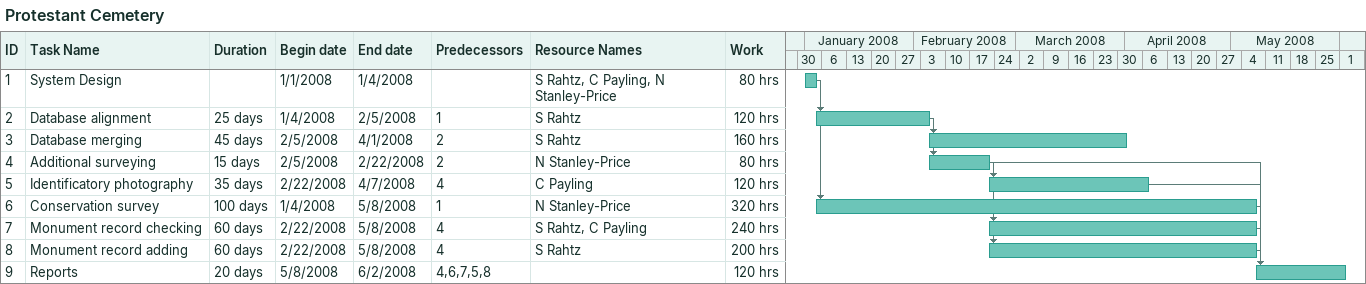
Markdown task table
Protestant Cemetery

| ID | Task | Duration | Start | Finish | Predecessors | Resources | Work (h) |
|---|---|---|---|---|---|---|---|
| 1 | System Design |  | 2008-01-01 | 2008-01-04 |  | S Rahtz, C Payling, N Stanley-Price | 80 |
| 2 | Database alignment | 25d | 2008-01-04 | 2008-02-05 | 1 | S Rahtz | 120 |
| 3 | Database merging | 45d | 2008-02-05 | 2008-04-01 | 2 | S Rahtz | 160 |
| 4 | Additional surveying | 15d | 2008-02-05 | 2008-02-22 | 2 | N Stanley-Price | 80 |
| 5 | Identificatory photography | 35d | 2008-02-22 | 2008-04-07 | 4 | C Payling | 120 |
| 6 | Conservation survey | 100d | 2008-01-04 | 2008-05-08 | 1 | N Stanley-Price | 320 |
| 7 | Monument record checking | 60d | 2008-02-22 | 2008-05-08 | 4 | S Rahtz, C Payling | 240 |
| 8 | Monument record adding | 60d | 2008-02-22 | 2008-05-08 | 4 | S Rahtz | 200 |
| 9 | Reports | 20d | 2008-05-08 | 2008-06-02 | 4, 6, 7, 5, 8 |  | 120 |
